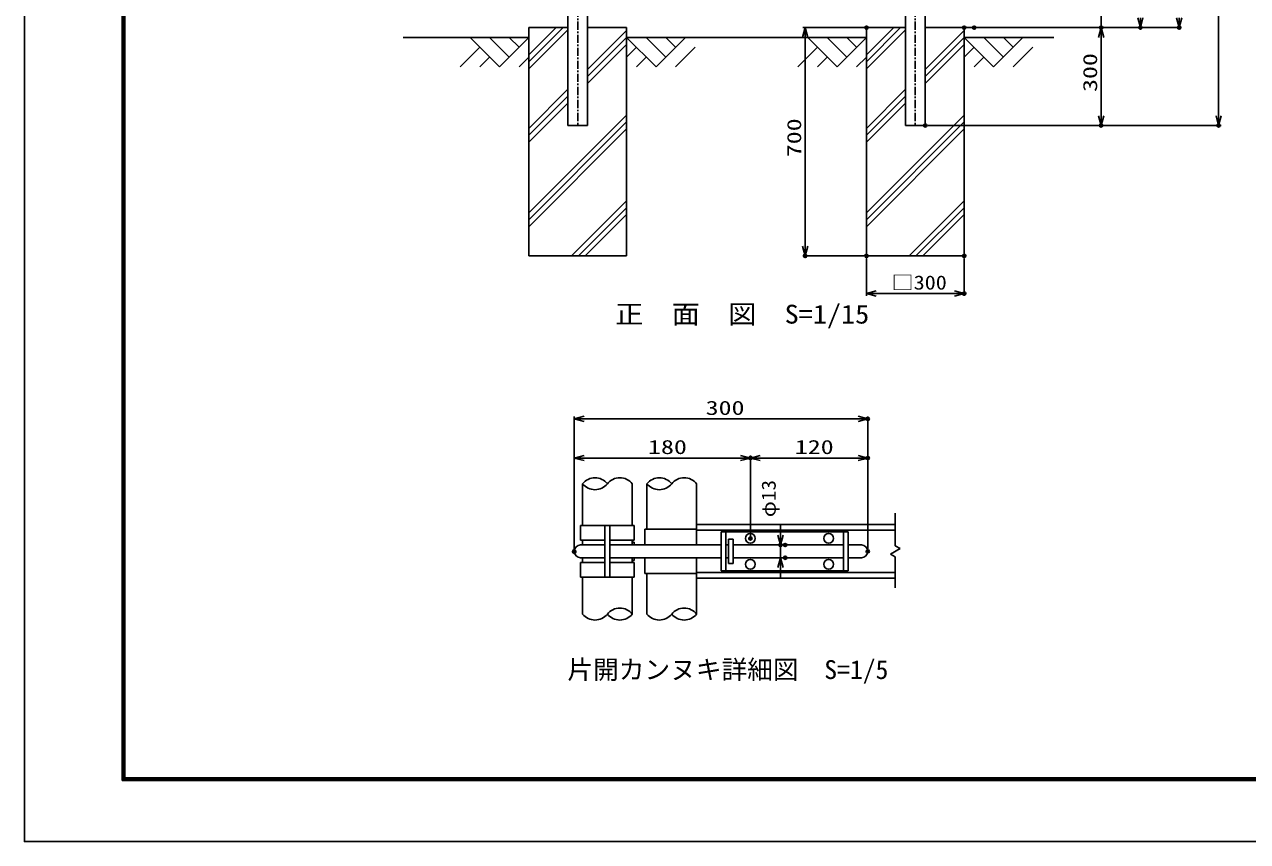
# Model space of a CAD drawing. Units: millimetres, scale not verified, with parts at other scales. Extents: x -4455 to 4455, y -3150 to 3150.
# Drawn here: x -4455 to -705, y -3150 to -645 of the extents above; entities that cross this region are included whole.
import ezdxf
from ezdxf.enums import TextEntityAlignment as Align

# ---------------------------------------------------------------- set-up
doc = ezdxf.new("R2010")
doc.units = ezdxf.units.MM
doc.header["$LTSCALE"] = 20
doc.header["$PDMODE"] = 32
doc.header["$PDSIZE"] = 10
doc.linetypes.add('USER1', pattern=[2, 1.25, -0.25, 0.25, -0.25])
for name, color, linetype, lineweight in [('0-0_1', 7, 'Continuous', 25), ('0-1_EXTCNT-LMEC0', 1, 'Continuous', 25), ('0-2_0', 7, 'Continuous', 25)]:
    doc.layers.add(name, color=color, linetype=linetype, lineweight=lineweight)
doc.layers.add('0-3_DEFPOINTS', color=7, linetype='Continuous')
doc.styles.add('ＭＳ ゴシック', font='')
doc.styles.get('ＭＳ ゴシック').set_extended_font_data('MS Gothic')

# ---------------------------------------------------------------- blocks, each defined once
blk = doc.blocks.new('_Open30')
at = {"layer": '0-2_0', "color": 1}
blk.add_line((0, 0), (-20, 0), dxfattribs=at)
blk.add_lwpolyline([(-20, 5.36), (0, 0), (-20, -5.36)], dxfattribs=at)

msp = doc.modelspace()

# ---------------------------------------------------------------- linework, layer by layer
at = {"layer": '0-0_1', "color": 3, "linetype": 'USER1'}
for p, q in [((-2758.85, 1283.99), (-2758.85, -954.48)), ((-1723.85, 1283.99), (-1723.85, -952.14))]:
    msp.add_line(p, q, dxfattribs=at)
at = {"layer": '0-0_1'}
for p, q in [((-2728.6, -332.48), (-2728.6, -954.48)), ((-1754.1, -498.73), (-1754.1, -954.48)), ((-2789.1, -606.48), (-2789.1, -954.48)), ((-1693.6, -606.48), (-1693.6, -954.48)), ((-2908.85, -654.48), (-2908.85, -1354.48)), ((-2789.1, -654.48), (-2908.85, -654.48)), ((-2608.85, -654.48), (-2728.6, -654.48)), ((-2608.85, -654.48), (-2608.85, -1354.48)), ((-1873.85, -654.48), (-1873.85, -1354.48)), ((-1754.1, -654.48), (-1873.85, -654.48)), ((-1573.85, -654.48), (-1693.6, -654.48)), ((-1573.85, -654.48), (-1573.85, -1354.48)), ((-2908.85, -684.48), (-3294.06, -684.48)), ((-1873.85, -684.48), (-2608.85, -684.48)), ((-1298.85, -684.48), (-1573.85, -684.48)), ((-2728.6, -954.48), (-2789.1, -954.48)), ((-1754.1, -954.48), (-1693.6, -954.48)), ((-2608.85, -1354.48), (-2908.85, -1354.48)), ((-1573.85, -1354.48), (-1873.85, -1354.48)), ((-2744, -2180.7), (-2744, -2052.88)), ((-2591.6, -2180.7), (-2591.6, -2052.88)), ((-2546.9, -2192.7), (-2546.9, -2052.88)), ((-2394.5, -2240.7), (-2394.5, -2052.88)), ((-2585.6, -2180.7), (-2750, -2180.7)), ((-2750, -2225.7), (-2750, -2180.7)), ((-2675.3, -2339.7), (-2675.3, -2180.7)), ((-2660.3, -2339.7), (-2660.3, -2180.7)), ((-2585.6, -2225.7), (-2585.6, -2180.7)), ((-2394.5, -2192.7), (-2552.9, -2192.7)), ((-2552.9, -2240.7), (-2552.9, -2192.7)), ((-2394.5, -2177.7), (-1785.39, -2177.7)), ((-2394.5, -2195.7), (-1785.39, -2195.7)), ((-2319.5, -2200.2), (-1929.5, -2200.2)), ((-2319.5, -2320.2), (-2319.5, -2200.2)), ((-2304.5, -2320.2), (-2304.5, -2200.2)), ((-1944.5, -2320.2), (-1944.5, -2200.2)), ((-1929.5, -2320.2), (-1929.5, -2200.2)), ((-2675.3, -2225.7), (-2750, -2225.7)), ((-2675.3, -2240.7), (-2750, -2240.7)), ((-2744, -2240.7), (-2744, -2225.7)), ((-2585.6, -2225.7), (-2660.3, -2225.7)), ((-2319.5, -2240.7), (-2660.3, -2240.7)), ((-2591.6, -2240.7), (-2591.6, -2225.7)), ((-2585.6, -2231.7), (-2591.6, -2231.7)), ((-2585.6, -2240.7), (-2585.6, -2231.7)), ((-2304.5, -2240.7), (-2297, -2240.7)), ((-2297, -2222.7), (-2282, -2222.7)), ((-2297, -2297.7), (-2297, -2222.7)), ((-2282, -2297.7), (-2282, -2222.7)), ((-2282, -2240.7), (-1944.5, -2240.7)), ((-1944.5, -2240.7), (-2144.39, -2240.7)), ((-1929.5, -2240.7), (-1889, -2240.7)), ((-2675.3, -2279.7), (-2750, -2279.7)), ((-2744, -2279.7), (-2744, -2294.7)), ((-2319.5, -2279.7), (-2660.3, -2279.7)), ((-2591.6, -2279.7), (-2591.6, -2294.7)), ((-2585.6, -2288.7), (-2585.6, -2279.7)), ((-2552.9, -2327.7), (-2552.9, -2279.7)), ((-2394.5, -2452.52), (-2394.5, -2279.7)), ((-2304.5, -2279.7), (-2297, -2279.7)), ((-2282, -2279.7), (-1944.5, -2279.7)), ((-1944.5, -2279.7), (-2144.39, -2279.7)), ((-1929.5, -2279.7), (-1889, -2279.7)), ((-2750, -2294.7), (-2750, -2339.7)), ((-2675.3, -2294.7), (-2750, -2294.7)), ((-2585.6, -2294.7), (-2660.3, -2294.7)), ((-2585.6, -2288.7), (-2591.6, -2288.7)), ((-2585.6, -2339.7), (-2585.6, -2294.7)), ((-2394.5, -2324.7), (-1785.39, -2324.7)), ((-2319.5, -2320.2), (-1929.5, -2320.2)), ((-2297, -2297.7), (-2282, -2297.7)), ((-2585.6, -2339.7), (-2750, -2339.7)), ((-2744, -2339.7), (-2744, -2452.52)), ((-2591.6, -2339.7), (-2591.6, -2452.52)), ((-2394.5, -2327.7), (-2552.9, -2327.7)), ((-2546.9, -2452.52), (-2546.9, -2327.7)), ((-2394.5, -2342.7), (-1785.39, -2342.7))]:
    msp.add_line(p, q, dxfattribs=at)
at = {"layer": '0-0_1', "color": 2}
for p, q in [((-2825.06, -654.48), (-2908.85, -738.27)), ((-2908.85, -759.48), (-2803.85, -654.48)), ((-2789.1, -660.95), (-2908.85, -780.7)), ((-2608.85, -663.27), (-2728.6, -783.02)), ((-1790.06, -654.48), (-1873.85, -738.27)), ((-1873.85, -759.48), (-1768.85, -654.48)), ((-1754.1, -660.95), (-1873.85, -780.7)), ((-1573.85, -663.27), (-1693.6, -783.02)), ((-2728.6, -804.23), (-2608.85, -684.48)), ((-2608.85, -705.7), (-2728.6, -825.45)), ((-1693.6, -804.23), (-1573.85, -684.48)), ((-1573.85, -705.7), (-1693.6, -825.45)), ((-2789.1, -843.52), (-2908.85, -963.27)), ((-1754.1, -843.52), (-1873.85, -963.27)), ((-2908.85, -984.48), (-2789.1, -864.73)), ((-2789.1, -885.95), (-2908.85, -1005.7)), ((-1873.85, -984.48), (-1754.1, -864.73)), ((-1754.1, -885.95), (-1873.85, -1005.7)), ((-2608.85, -922.31), (-2908.85, -1222.31)), ((-1573.85, -922.31), (-1873.85, -1222.31)), ((-2908.85, -1243.53), (-2608.85, -943.53)), ((-2608.85, -964.74), (-2908.85, -1264.74)), ((-1873.85, -1243.53), (-1573.85, -943.53)), ((-1573.85, -964.74), (-1873.85, -1264.74)), ((-2608.85, -1185.31), (-2778.01, -1354.48)), ((-1573.85, -1185.31), (-1743.01, -1354.48)), ((-2756.8, -1354.48), (-2608.85, -1206.53)), ((-2608.85, -1227.74), (-2735.59, -1354.48)), ((-1721.8, -1354.48), (-1573.85, -1206.53)), ((-1573.85, -1227.74), (-1700.59, -1354.48)), ((-1785.39, -2142.87), (-1785.39, -2242.88)), ((-1785.39, -2242.88), (-1770.39, -2251.54)), ((-1770.39, -2251.54), (-1800.39, -2268.86)), ((-1785.39, -2277.52), (-1800.39, -2268.86)), ((-1785.39, -2277.52), (-1785.39, -2372.53))]:
    msp.add_line(p, q, dxfattribs=at)
at = {"layer": '0-0_1', "color": 4}
for p, q in [((-3088.85, -684.48), (-2998.85, -774.48)), ((-3028.85, -684.48), (-2968.85, -744.48)), ((-2908.85, -684.48), (-2998.85, -774.48)), ((-2968.85, -684.48), (-2938.85, -714.48)), ((-2608.85, -684.48), (-2518.85, -774.48)), ((-2548.85, -684.48), (-2488.85, -744.48)), ((-2428.85, -684.48), (-2518.85, -774.48)), ((-2488.85, -684.48), (-2458.85, -714.48)), ((-2053.85, -684.48), (-1963.85, -774.48)), ((-1993.85, -684.48), (-1933.85, -744.48)), ((-1873.85, -684.48), (-1963.85, -774.48)), ((-1933.85, -684.48), (-1903.85, -714.48)), ((-1573.85, -684.48), (-1483.85, -774.48)), ((-1513.85, -684.48), (-1453.85, -744.48)), ((-1393.85, -684.48), (-1483.85, -774.48)), ((-1453.85, -684.48), (-1423.85, -714.48)), ((-3058.85, -714.48), (-3118.85, -774.48)), ((-3028.85, -744.48), (-3058.85, -774.48)), ((-2908.85, -744.48), (-2938.85, -774.48)), ((-2578.85, -714.48), (-2608.85, -744.48)), ((-2548.85, -744.48), (-2578.85, -774.48)), ((-2398.85, -714.48), (-2458.85, -774.48)), ((-2023.85, -714.48), (-2083.85, -774.48)), ((-1993.85, -744.48), (-2023.85, -774.48)), ((-1873.85, -744.48), (-1903.85, -774.48)), ((-1543.85, -714.48), (-1573.85, -744.48)), ((-1513.85, -744.48), (-1543.85, -774.48)), ((-1363.85, -714.48), (-1423.85, -774.48))]:
    msp.add_line(p, q, dxfattribs=at)
at = {"layer": '0-0_1'}
for centre in [(-2229.5, -2220.45), (-1989.5, -2220.45), (-2229.5, -2299.95), (-1989.5, -2299.95)]:
    msp.add_circle(centre, 15, dxfattribs=at)
for centre, radius, start, end in [((-2705.9, -2083.43), 48.83, 38.71802, 141.28213), ((-2705.9, -2022.34), 48.83, 218.71787, 321.28198), ((-2629.7, -2083.43), 48.83, 38.71802, 141.28213), ((-2508.8, -2083.43), 48.83, 38.71802, 141.28213), ((-2508.8, -2022.34), 48.83, 218.71787, 321.28198), ((-2432.6, -2083.43), 48.83, 38.71802, 141.28213), ((-2750, -2260.2), 19.5, 90, 270), ((-1889, -2260.2), 19.5, 270, 90), ((-2629.7, -2483.06), 48.83, 38.71802, 141.28213), ((-2432.6, -2483.06), 48.83, 38.71802, 141.28213), ((-2705.9, -2421.98), 48.83, 218.71787, 321.28198), ((-2629.7, -2421.98), 48.83, 218.71787, 321.28198), ((-2508.8, -2421.98), 48.83, 218.71787, 321.28198), ((-2432.6, -2421.98), 48.83, 218.71787, 321.28198)]:
    msp.add_arc(centre, radius, start, end, dxfattribs=at)
at = {"layer": '0-1_EXTCNT-LMEC0'}
for p, q in [((-794, 1215.52), (-794, -924.48)), ((-1154, -614.48), (-1154, -654.48)), ((-1566.35, -654.48), (-907.85, -654.48)), ((-1566.35, -654.48), (-1146.85, -654.48)), ((-1566.35, -654.48), (-1146.5, -654.48)), ((-1536.35, -654.48), (-1026.5, -654.48)), ((-1154.35, -684.48), (-1154.35, -924.48)), ((-1154, -684.48), (-1154, -714.48)), ((-1686.1, -954.48), (-786.5, -954.48)), ((-1686.1, -954.48), (-1146.85, -954.48))]:
    msp.add_line(p, q, dxfattribs=at)
at = {"layer": '0-2_0', "color": 1}
for p, q in [((-1881.35, -654.48), (-2069.15, -654.48)), ((-2061.65, -684.48), (-2061.65, -1324.48)), ((-1881.35, -1354.48), (-2069.15, -1354.48)), ((-1873.85, -1361.98), (-1873.85, -1477.24)), ((-1573.85, -1361.98), (-1573.85, -1477.24)), ((-1843.85, -1469.74), (-1603.85, -1469.74)), ((-2769.45, -2254.19), (-2769.45, -1846.54)), ((-2739.45, -1854.04), (-1899.5, -1854.04)), ((-1869.5, -2252.7), (-1869.5, -1846.54)), ((-2769.5, -2252.7), (-2769.5, -1966.54)), ((-2739.5, -1974.04), (-2259.5, -1974.04)), ((-2229.5, -2212.95), (-2229.5, -1966.54)), ((-2229.5, -2212.95), (-2229.5, -1966.54)), ((-2199.5, -1974.04), (-1899.5, -1974.04)), ((-1869.5, -2252.7), (-1869.5, -1966.54)), ((-2136.89, -2210.7), (-2136.89, -2180.7)), ((-2130.24, -2240.7), (-2144.39, -2240.7)), ((-2136.89, -2279.7), (-2136.89, -2240.7)), ((-2130.24, -2279.7), (-2144.39, -2279.7)), ((-2136.89, -2309.7), (-2136.89, -2339.7))]:
    msp.add_line(p, q, dxfattribs=at)
at = {"layer": '0-2_0', "color": 3}
msp.add_lwpolyline([(-4455, 3150), (4455, 3150), (4455, -3150), (-4455, -3150)], close=True, dxfattribs=at)
at = {"layer": '0-2_0'}
for points in [[(-4155, 2962.5), (4155, 2962.5), (4155, -2962.5), (-4155, -2962.5)], [(-4153.13, 2960.62), (4153.12, 2960.62), (4153.12, -2960.63), (-4153.13, -2960.63)], [(-4151.25, 2958.75), (4151.25, 2958.75), (4151.25, -2958.75), (-4151.25, -2958.75)], [(-4149.38, 2956.87), (4149.37, 2956.87), (4149.37, -2956.88), (-4149.38, -2956.88)], [(-4147.5, 2955), (4147.5, 2955), (4147.5, -2955), (-4147.5, -2955)]]:
    msp.add_lwpolyline(points, close=True, dxfattribs=at)
at = {"layer": '0-3_DEFPOINTS'}
for p in [(-1873.85, -654.48), (-1573.85, -654.48), (-1543.85, -654.48), (-1154, -654.48), (-1034, -654.48), (-915.35, -654.48), (-1693.6, -954.48), (-1154.35, -954.48), (-794, -954.48), (-2061.65, -1354.48), (-1873.85, -1354.48), (-1573.85, -1354.48), (-1573.85, -1469.74), (-1869.5, -1854.04), (-2229.5, -1974.04), (-1869.5, -1974.04), (-2229.5, -2220.45), (-2136.89, -2240.7), (-2122.74, -2240.7), (-2769.5, -2260.2), (-2769.45, -2261.69), (-2122.74, -2279.7), (-1869.5, -2260.2)]:
    msp.add_point(p, dxfattribs=at)

# ---------------------------------------------------------------- block references
at = {"layer": '0-1_EXTCNT-LMEC0', "xscale": 1.5, "yscale": 1.5}
for p, rotation in [((-1034, -654.48), 270), ((-915.35, -654.48), 270), ((-1154.35, -654.48), 90), ((-1154, -654.48), 90), ((-1154.35, -954.48), 270), ((-794, -954.48), 270)]:
    msp.add_blockref('_Open30', p, dxfattribs=dict(at, rotation=rotation))
at = {"layer": '0-2_0', "xscale": 1.5, "yscale": 1.5}
for p, rotation in [((-2061.65, -654.48), 90), ((-2061.65, -1354.48), 270), ((-1873.85, -1469.74), 180), ((-2769.45, -1854.04), 180), ((-2769.5, -1974.04), 180), ((-2229.5, -1974.04), 180), ((-2136.89, -2240.7), 270), ((-2136.89, -2279.7), 90)]:
    msp.add_blockref('_Open30', p, dxfattribs=dict(at, rotation=rotation))
for p in [(-1573.85, -1469.74), (-1869.5, -1854.04), (-2229.5, -1974.04), (-1869.5, -1974.04)]:
    msp.add_blockref('_Open30', p, dxfattribs=at)

# ---------------------------------------------------------------- texts
at = {"layer": '0-0_1', "style": 'ＭＳ ゴシック', "width": 1.1}
msp.add_text('正\u3000面\u3000図  S=1/15', height=57.77, dxfattribs=at).set_placement((-2644.3, -1579.21), align=Align.BOTTOM_LEFT)
at = {"layer": '0-0_1', "style": 'ＭＳ ゴシック'}
msp.add_text('片開カンヌキ詳細図  S=1/5', height=57.77, dxfattribs=at).set_placement((-2790.75, -2669.04), align=Align.BOTTOM_LEFT)
at = {"layer": '0-1_EXTCNT-LMEC0', "color": 3, "style": 'ＭＳ ゴシック', "width": 1.35}
msp.add_text('300', height=43.26, rotation=90, dxfattribs=at).set_placement((-1153.52, -851.73), align=Align.BOTTOM_LEFT)
at = {"layer": '0-2_0', "color": 3, "style": 'ＭＳ ゴシック'}
for s, width, p in [('700', 1.35, (-2060.83, -1051.73)), ('φ13', 1.1, (-2138.83, -2155.42))]:
    msp.add_text(s, height=43.26, rotation=90, dxfattribs=dict(at, width=width)).set_placement(p, align=Align.BOTTOM_LEFT)
for s, width, p in [('□300', 1.15, (-1796.75, -1470.56)), ('300', 1.35, (-2366.72, -1854.86)), ('180', 1.35, (-2543.38, -1974.86)), ('120', 1.35, (-2093.38, -1974.86))]:
    msp.add_text(s, height=43.26, dxfattribs=dict(at, width=width)).set_placement(p, align=Align.BOTTOM_LEFT)

doc.saveas('drawing.dxf')
